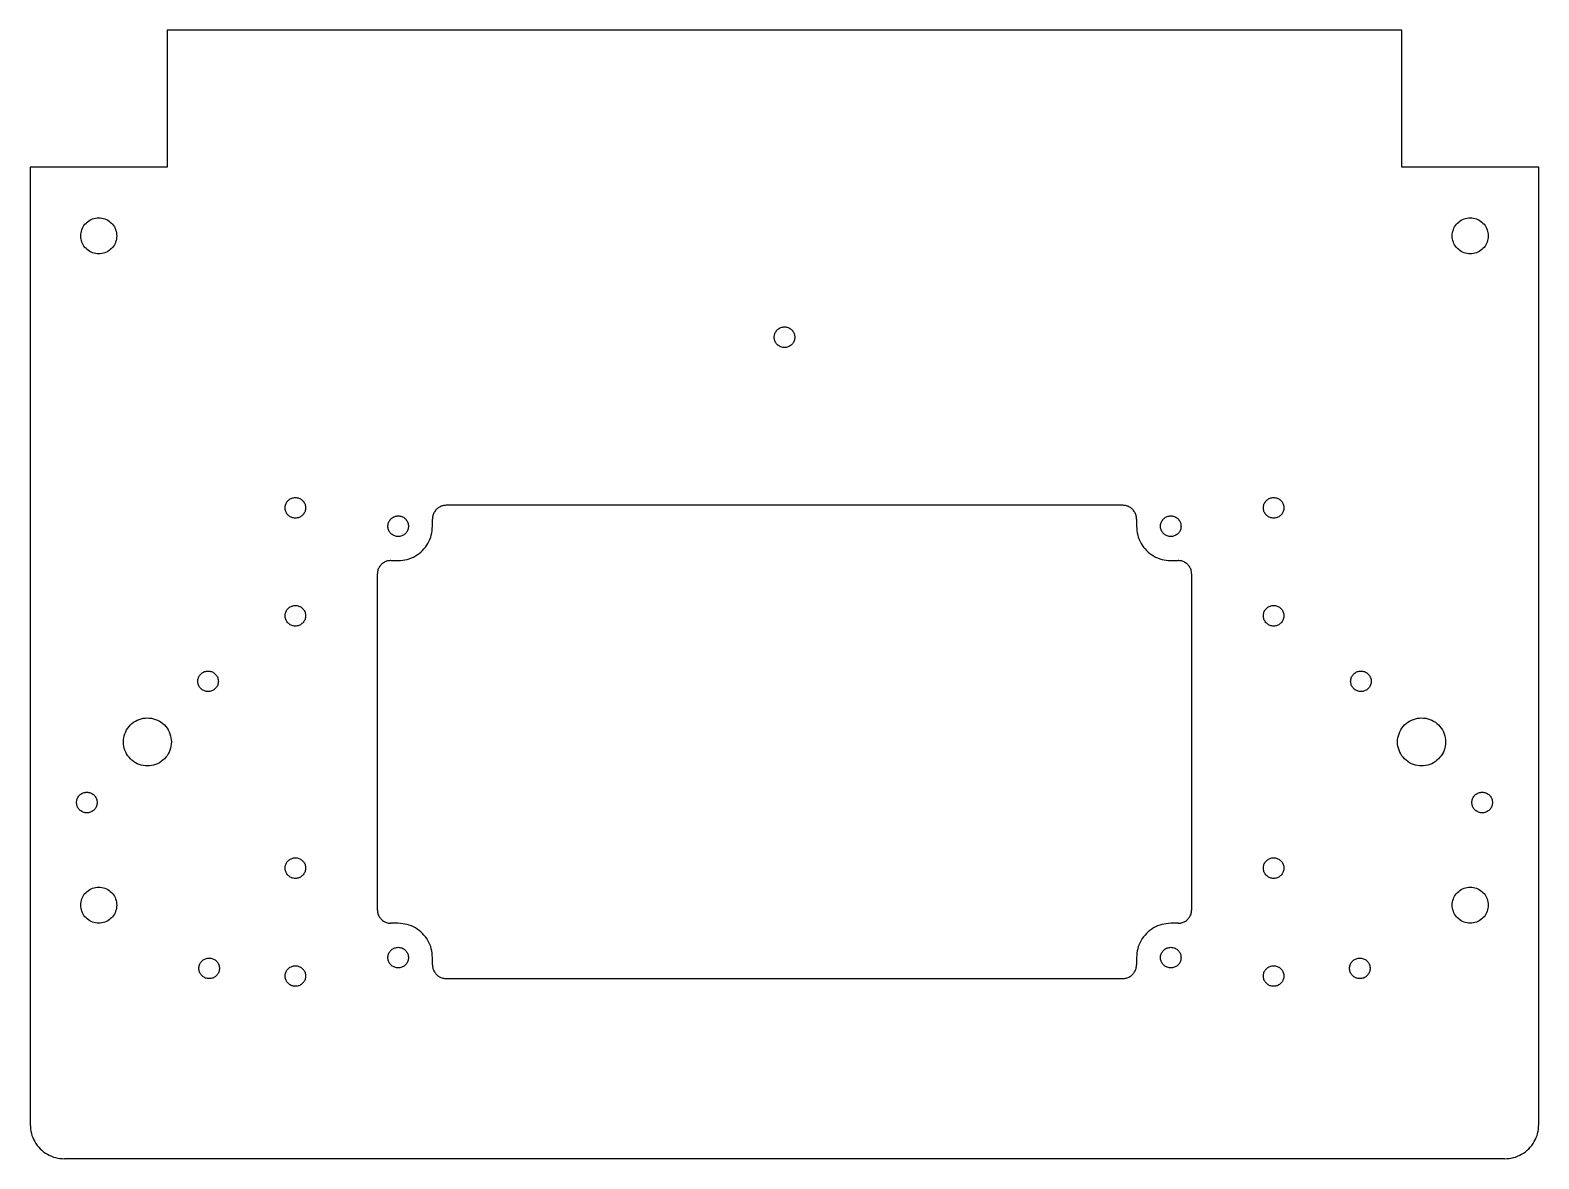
# Model space of a CAD drawing. Extents: x -110 to 110, y -61 to 104.
import ezdxf

# ---------------------------------------------------------------- set-up
doc = ezdxf.new("R2010")
doc.units = 0
doc.layers.get('0').update_dxf_attribs({"linetype": 'CONTINUOUS'})

msp = doc.modelspace()

# ---------------------------------------------------------------- linework, layer by layer
at = {"color": 7}
for p, q in [((90, 103.8), (-90, 103.8)), ((-90, 103.8), (-90, 83.8)), ((90, 83.8), (90, 103.8)), ((-90, 83.8), (-110, 83.8)), ((-110, 83.8), (-110, -55.8)), ((110, 83.8), (90, 83.8)), ((110, -55.8), (110, 83.8)), ((-97.375, 73.8), (-97.375, 73.8)), ((102.625, 73.8), (102.625, 73.8)), ((1.5, 59.02), (1.5, 59.02)), ((-69.83, 34.14), (-69.83, 34.14)), ((49.33, 34.51), (-49.33, 34.51)), ((72.83, 34.14), (72.83, 34.14)), ((-54.83, 31.455), (-54.83, 31.455)), ((-51.33, 31.455), (-51.33, 32.51)), ((51.33, 32.51), (51.33, 31.455)), ((57.83, 31.455), (57.83, 31.455)), ((-57.385, 26.455), (-56.33, 26.455)), ((56.33, 26.455), (57.385, 26.455)), ((-59.385, 24.455), (-59.385, -24.455)), ((59.385, -24.455), (59.385, 24.455)), ((-69.83, 18.4), (-69.83, 18.4)), ((72.83, 18.4), (72.83, 18.4)), ((-82.561165, 8.838835), (-82.561165, 8.838835)), ((85.561165, 8.838835), (85.561165, 8.838835)), ((-89.4, 0), (-89.4, 0)), ((96.4, 0), (96.4, 0)), ((-100.238835, -8.838835), (-100.238835, -8.838835)), ((103.238835, -8.838835), (103.238835, -8.838835)), ((-69.83, -18.4), (-69.83, -18.4)), ((72.83, -18.4), (72.83, -18.4)), ((-97.375, -23.8), (-97.375, -23.8)), ((102.625, -23.8), (102.625, -23.8)), ((-56.33, -26.455), (-57.385, -26.455)), ((57.385, -26.455), (56.33, -26.455)), ((-54.83, -31.455), (-54.83, -31.455)), ((-51.33, -32.51), (-51.33, -31.455)), ((51.33, -31.455), (51.33, -32.51)), ((57.83, -31.455), (57.83, -31.455)), ((-82.397006, -33.02), (-82.397006, -33.02)), ((-69.83, -34.14), (-69.83, -34.14)), ((-49.33, -34.51), (49.33, -34.51)), ((72.83, -34.14), (72.83, -34.14)), ((85.402994, -33.02), (85.402994, -33.02)), ((105, -60.8), (-105, -60.8))]:
    msp.add_line(p, q, dxfattribs=at)
for points, knots in [([(-97.375, 73.8), (-97.406364, 74.106901), (-97.468641, 74.71631), (-97.951816, 75.521655), (-98.659266, 76.120407), (-99.53531, 76.437965), (-100.464891, 76.437965), (-101.339708, 76.120407), (-102.052057, 75.521655), (-102.517029, 74.71631), (-102.679375, 73.8), (-102.517029, 72.883689), (-102.052057, 72.078345), (-101.339708, 71.479593), (-100.464891, 71.162035), (-99.53531, 71.162035), (-98.659266, 71.479593), (-97.951816, 72.078345), (-97.468641, 72.883689), (-97.406364, 73.493099), (-97.375, 73.8)], [0, 0, 0, 0, 0.916031, 1.818952, 2.734983, 3.651013, 4.553934, 5.469965, 6.385996, 7.288917, 8.204948, 9.120978, 10.023899, 10.93993, 11.855961, 12.758882, 13.674913, 14.590943, 15.493864, 16.409895, 16.409895, 16.409895, 16.409895]), ([(102.625, 73.8), (102.593637, 74.106901), (102.531359, 74.71631), (102.048184, 75.521655), (101.340734, 76.120407), (100.46469, 76.437965), (99.535109, 76.437965), (98.660292, 76.120407), (97.947943, 75.521655), (97.482971, 74.71631), (97.320626, 73.8), (97.482971, 72.883689), (97.947943, 72.078345), (98.660292, 71.479593), (99.535109, 71.162035), (100.46469, 71.162035), (101.340734, 71.479593), (102.048184, 72.078345), (102.531359, 72.883689), (102.593637, 73.493099), (102.625, 73.8)], [0, 0, 0, 0, 0.916031, 1.818952, 2.734983, 3.651013, 4.553934, 5.469965, 6.385996, 7.288917, 8.204948, 9.120978, 10.023899, 10.93993, 11.855961, 12.758882, 13.674913, 14.590943, 15.493864, 16.409895, 16.409895, 16.409895, 16.409895]), ([(1.5, 59.02), (1.482078, 59.195372), (1.446491, 59.543606), (1.170391, 60.003803), (0.766134, 60.345947), (0.265537, 60.527409), (-0.265652, 60.527409), (-0.765547, 60.345947), (-1.172604, 60.003803), (-1.438303, 59.543606), (-1.531071, 59.02), (-1.438303, 58.496394), (-1.172604, 58.036197), (-0.765547, 57.694053), (-0.265652, 57.512591), (0.265537, 57.512591), (0.766134, 57.694053), (1.170391, 58.036197), (1.446491, 58.496394), (1.482078, 58.844628), (1.5, 59.02)], [0, 0, 0, 0, 0.523446, 1.039401, 1.562847, 2.086294, 2.602248, 3.125695, 3.649141, 4.165096, 4.688542, 5.211988, 5.727943, 6.251389, 6.774835, 7.29079, 7.814237, 8.337683, 8.853638, 9.377084, 9.377084, 9.377084, 9.377084]), ([(-69.83, 34.14), (-69.847856, 34.315429), (-69.883312, 34.663774), (-70.15936, 35.124183), (-70.563666, 35.466502), (-71.064388, 35.648063), (-71.595727, 35.648063), (-72.09575, 35.466502), (-72.502845, 35.124183), (-72.76853, 34.663774), (-72.860957, 34.14), (-72.76853, 33.616226), (-72.502845, 33.155817), (-72.09575, 32.813498), (-71.595727, 32.631936), (-71.064388, 32.631936), (-70.563666, 32.813498), (-70.15936, 33.155817), (-69.883312, 33.616226), (-69.847856, 33.964571), (-69.83, 34.14)], [0, 0, 0, 0, 0.523591, 1.039684, 1.563274, 2.086865, 2.602958, 3.126549, 3.65014, 4.166233, 4.689823, 5.213414, 5.729507, 6.253098, 6.776689, 7.292782, 7.816372, 8.339963, 8.856056, 9.379647, 9.379647, 9.379647, 9.379647]), ([(72.83, 34.14), (72.812144, 34.315429), (72.776688, 34.663774), (72.50064, 35.124183), (72.096334, 35.466502), (71.595612, 35.648063), (71.064273, 35.648063), (70.56425, 35.466502), (70.157155, 35.124183), (69.89147, 34.663774), (69.799043, 34.14), (69.89147, 33.616226), (70.157155, 33.155817), (70.56425, 32.813498), (71.064273, 32.631936), (71.595612, 32.631936), (72.096334, 32.813498), (72.50064, 33.155817), (72.776688, 33.616226), (72.812144, 33.964571), (72.83, 34.14)], [0, 0, 0, 0, 0.523591, 1.039684, 1.563274, 2.086865, 2.602958, 3.126549, 3.65014, 4.166233, 4.689823, 5.213414, 5.729507, 6.253098, 6.776689, 7.292782, 7.816372, 8.339963, 8.856056, 9.379647, 9.379647, 9.379647, 9.379647]), ([(-49.33, 34.51), (-49.505027, 34.496668), (-49.853631, 34.470113), (-50.341313, 34.260263), (-50.760996, 33.940996), (-51.080263, 33.521313), (-51.290113, 33.033631), (-51.316668, 32.685027), (-51.33, 32.51)], [0, 0, 0, 0, 0.52355, 1.042767, 1.566317, 2.089866, 2.609084, 3.132633, 3.132633, 3.132633, 3.132633]), ([(51.33, 32.51), (51.316668, 32.685027), (51.290113, 33.033631), (51.080263, 33.521313), (50.760996, 33.940996), (50.341313, 34.260263), (49.853631, 34.470113), (49.505027, 34.496668), (49.33, 34.51)], [0, 0, 0, 0, 0.52355, 1.042767, 1.566317, 2.089866, 2.609084, 3.132633, 3.132633, 3.132633, 3.132633]), ([(-54.83, 31.455), (-54.847856, 31.630429), (-54.883312, 31.978774), (-55.15936, 32.439183), (-55.563666, 32.781502), (-56.064388, 32.963064), (-56.595727, 32.963064), (-57.09575, 32.781502), (-57.502845, 32.439183), (-57.76853, 31.978774), (-57.860957, 31.455), (-57.76853, 30.931226), (-57.502845, 30.470817), (-57.09575, 30.128498), (-56.595727, 29.946937), (-56.064388, 29.946937), (-55.563666, 30.128498), (-55.15936, 30.470817), (-54.883312, 30.931226), (-54.847856, 31.279571), (-54.83, 31.455)], [0, 0, 0, 0, 0.523591, 1.039684, 1.563274, 2.086865, 2.602958, 3.126549, 3.65014, 4.166233, 4.689823, 5.213414, 5.729507, 6.253098, 6.776689, 7.292782, 7.816372, 8.339963, 8.856056, 9.379647, 9.379647, 9.379647, 9.379647]), ([(-56.33, 26.455), (-55.892434, 26.488331), (-55.020922, 26.554718), (-53.801717, 27.079344), (-52.75251, 27.87751), (-51.954344, 28.926717), (-51.429718, 30.145922), (-51.363331, 31.017434), (-51.33, 31.455)], [0, 0, 0, 0, 1.308874, 2.606917, 3.915792, 5.224666, 6.522709, 7.831584, 7.831584, 7.831584, 7.831584]), ([(51.33, 31.455), (51.363331, 31.017434), (51.429718, 30.145922), (51.954344, 28.926717), (52.75251, 27.87751), (53.801717, 27.079344), (55.020922, 26.554718), (55.892434, 26.488331), (56.33, 26.455)], [0, 0, 0, 0, 1.308874, 2.606917, 3.915792, 5.224666, 6.522709, 7.831584, 7.831584, 7.831584, 7.831584]), ([(57.83, 31.455), (57.812144, 31.630429), (57.776688, 31.978774), (57.50064, 32.439183), (57.096334, 32.781502), (56.595612, 32.963064), (56.064273, 32.963064), (55.56425, 32.781502), (55.157155, 32.439183), (54.89147, 31.978774), (54.799043, 31.455), (54.89147, 30.931226), (55.157155, 30.470817), (55.56425, 30.128498), (56.064273, 29.946937), (56.595612, 29.946937), (57.096334, 30.128498), (57.50064, 30.470817), (57.776688, 30.931226), (57.812144, 31.279571), (57.83, 31.455)], [0, 0, 0, 0, 0.523591, 1.039684, 1.563274, 2.086865, 2.602958, 3.126549, 3.65014, 4.166233, 4.689823, 5.213414, 5.729507, 6.253098, 6.776689, 7.292782, 7.816372, 8.339963, 8.856056, 9.379647, 9.379647, 9.379647, 9.379647]), ([(-57.385, 26.455), (-57.560026, 26.441667), (-57.908631, 26.415113), (-58.396313, 26.205262), (-58.815996, 25.885996), (-59.135262, 25.466313), (-59.345113, 24.978631), (-59.371667, 24.630026), (-59.385, 24.455)], [0, 0, 0, 0, 0.52355, 1.042767, 1.566317, 2.089866, 2.609084, 3.132633, 3.132633, 3.132633, 3.132633]), ([(59.385, 24.455), (59.371667, 24.630026), (59.345113, 24.978631), (59.135262, 25.466313), (58.815996, 25.885996), (58.396313, 26.205262), (57.908631, 26.415113), (57.560026, 26.441667), (57.385, 26.455)], [0, 0, 0, 0, 0.52355, 1.042767, 1.566317, 2.089866, 2.609084, 3.132633, 3.132633, 3.132633, 3.132633]), ([(-69.83, 18.4), (-69.847856, 18.575429), (-69.883312, 18.923774), (-70.15936, 19.384183), (-70.563666, 19.726502), (-71.064388, 19.908064), (-71.595727, 19.908064), (-72.09575, 19.726502), (-72.502845, 19.384183), (-72.76853, 18.923774), (-72.860957, 18.4), (-72.76853, 17.876226), (-72.502845, 17.415817), (-72.09575, 17.073498), (-71.595727, 16.891937), (-71.064388, 16.891937), (-70.563666, 17.073498), (-70.15936, 17.415817), (-69.883312, 17.876226), (-69.847856, 18.224571), (-69.83, 18.4)], [0, 0, 0, 0, 0.523591, 1.039684, 1.563274, 2.086865, 2.602958, 3.126549, 3.65014, 4.166233, 4.689823, 5.213414, 5.729507, 6.253098, 6.776689, 7.292782, 7.816372, 8.339963, 8.856056, 9.379647, 9.379647, 9.379647, 9.379647]), ([(72.83, 18.4), (72.812144, 18.575429), (72.776688, 18.923774), (72.50064, 19.384183), (72.096334, 19.726502), (71.595612, 19.908064), (71.064273, 19.908064), (70.56425, 19.726502), (70.157155, 19.384183), (69.89147, 18.923774), (69.799043, 18.4), (69.89147, 17.876226), (70.157155, 17.415817), (70.56425, 17.073498), (71.064273, 16.891937), (71.595612, 16.891937), (72.096334, 17.073498), (72.50064, 17.415817), (72.776688, 17.876226), (72.812144, 18.224571), (72.83, 18.4)], [0, 0, 0, 0, 0.523591, 1.039684, 1.563274, 2.086865, 2.602958, 3.126549, 3.65014, 4.166233, 4.689823, 5.213414, 5.729507, 6.253098, 6.776689, 7.292782, 7.816372, 8.339963, 8.856056, 9.379647, 9.379647, 9.379647, 9.379647]), ([(-82.561165, 8.838835), (-82.579021, 9.014263), (-82.614477, 9.362609), (-82.890526, 9.823017), (-83.294831, 10.165337), (-83.795553, 10.346898), (-84.326892, 10.346898), (-84.826916, 10.165337), (-85.23401, 9.823017), (-85.499695, 9.362609), (-85.592122, 8.838835), (-85.499695, 8.315061), (-85.23401, 7.854652), (-84.826916, 7.512333), (-84.326892, 7.330771), (-83.795553, 7.330771), (-83.294831, 7.512333), (-82.890526, 7.854652), (-82.614477, 8.315061), (-82.579021, 8.663406), (-82.561165, 8.838835)], [0, 0, 0, 0, 0.523591, 1.039684, 1.563274, 2.086865, 2.602958, 3.126549, 3.65014, 4.166233, 4.689823, 5.213414, 5.729507, 6.253098, 6.776689, 7.292782, 7.816372, 8.339963, 8.856056, 9.379647, 9.379647, 9.379647, 9.379647]), ([(85.561165, 8.838835), (85.543309, 9.014263), (85.507853, 9.362609), (85.231805, 9.823017), (84.8275, 10.165337), (84.326778, 10.346898), (83.795438, 10.346898), (83.295415, 10.165337), (82.888321, 9.823017), (82.622635, 9.362609), (82.530209, 8.838835), (82.622635, 8.315061), (82.888321, 7.854652), (83.295415, 7.512333), (83.795438, 7.330771), (84.326778, 7.330771), (84.8275, 7.512333), (85.231805, 7.854652), (85.507853, 8.315061), (85.543309, 8.663406), (85.561165, 8.838835)], [0, 0, 0, 0, 0.523591, 1.039684, 1.563274, 2.086865, 2.602958, 3.126549, 3.65014, 4.166233, 4.689823, 5.213414, 5.729507, 6.253098, 6.776689, 7.292782, 7.816372, 8.339963, 8.856056, 9.379647, 9.379647, 9.379647, 9.379647]), ([(-89.4, 0), (-89.441717, 0.409288), (-89.524554, 1.222004), (-90.168708, 2.29612), (-91.112048, 3.094724), (-92.280298, 3.518287), (-93.519969, 3.518287), (-94.686587, 3.094724), (-95.636444, 2.29612), (-96.256386, 1.222004), (-96.472324, 0), (-96.256386, -1.222004), (-95.636444, -2.29612), (-94.686587, -3.094724), (-93.519969, -3.518287), (-92.280298, -3.518287), (-91.112048, -3.094724), (-90.168708, -2.29612), (-89.524554, -1.222004), (-89.441717, -0.409288), (-89.4, 0)], [0, 0, 0, 0, 1.221595, 2.425701, 3.647296, 4.868891, 6.072997, 7.294592, 8.516187, 9.720293, 10.941888, 12.163483, 13.367589, 14.589184, 15.810779, 17.014885, 18.23648, 19.458075, 20.662181, 21.883776, 21.883776, 21.883776, 21.883776]), ([(96.4, 0), (96.358283, 0.409288), (96.275446, 1.222004), (95.631292, 2.29612), (94.687952, 3.094724), (93.519702, 3.518287), (92.280031, 3.518287), (91.113413, 3.094724), (90.163557, 2.29612), (89.543614, 1.222004), (89.327676, 0), (89.543614, -1.222004), (90.163557, -2.29612), (91.113413, -3.094724), (92.280031, -3.518287), (93.519702, -3.518287), (94.687952, -3.094724), (95.631292, -2.29612), (96.275446, -1.222004), (96.358283, -0.409288), (96.4, 0)], [0, 0, 0, 0, 1.221595, 2.425701, 3.647296, 4.868891, 6.072997, 7.294592, 8.516187, 9.720293, 10.941888, 12.163483, 13.367589, 14.589184, 15.810779, 17.014885, 18.23648, 19.458075, 20.662181, 21.883776, 21.883776, 21.883776, 21.883776]), ([(-100.238835, -8.838835), (-100.256691, -8.663406), (-100.292147, -8.315061), (-100.568195, -7.854652), (-100.9725, -7.512333), (-101.473222, -7.330771), (-102.004562, -7.330771), (-102.504585, -7.512333), (-102.91168, -7.854652), (-103.177365, -8.315061), (-103.269791, -8.838835), (-103.177365, -9.362609), (-102.91168, -9.823017), (-102.504585, -10.165337), (-102.004562, -10.346898), (-101.473222, -10.346898), (-100.9725, -10.165337), (-100.568195, -9.823017), (-100.292147, -9.362609), (-100.256691, -9.014263), (-100.238835, -8.838835)], [0, 0, 0, 0, 0.523591, 1.039684, 1.563274, 2.086865, 2.602958, 3.126549, 3.65014, 4.166233, 4.689823, 5.213414, 5.729507, 6.253098, 6.776689, 7.292782, 7.816372, 8.339963, 8.856056, 9.379647, 9.379647, 9.379647, 9.379647]), ([(103.238835, -8.838835), (103.220979, -8.663406), (103.185523, -8.315061), (102.909475, -7.854652), (102.505169, -7.512333), (102.004447, -7.330771), (101.473108, -7.330771), (100.973085, -7.512333), (100.56599, -7.854652), (100.300305, -8.315061), (100.207878, -8.838835), (100.300305, -9.362609), (100.56599, -9.823017), (100.973085, -10.165337), (101.473108, -10.346898), (102.004447, -10.346898), (102.505169, -10.165337), (102.909475, -9.823017), (103.185523, -9.362609), (103.220979, -9.014263), (103.238835, -8.838835)], [0, 0, 0, 0, 0.523591, 1.039684, 1.563274, 2.086865, 2.602958, 3.126549, 3.65014, 4.166233, 4.689823, 5.213414, 5.729507, 6.253098, 6.776689, 7.292782, 7.816372, 8.339963, 8.856056, 9.379647, 9.379647, 9.379647, 9.379647]), ([(-69.83, -18.4), (-69.847856, -18.224571), (-69.883312, -17.876226), (-70.15936, -17.415817), (-70.563666, -17.073498), (-71.064388, -16.891936), (-71.595727, -16.891936), (-72.09575, -17.073498), (-72.502845, -17.415817), (-72.76853, -17.876226), (-72.860957, -18.4), (-72.76853, -18.923774), (-72.502845, -19.384183), (-72.09575, -19.726502), (-71.595727, -19.908063), (-71.064388, -19.908063), (-70.563666, -19.726502), (-70.15936, -19.384183), (-69.883312, -18.923774), (-69.847856, -18.575429), (-69.83, -18.4)], [0, 0, 0, 0, 0.523591, 1.039684, 1.563274, 2.086865, 2.602958, 3.126549, 3.65014, 4.166233, 4.689823, 5.213414, 5.729507, 6.253098, 6.776689, 7.292782, 7.816372, 8.339963, 8.856056, 9.379647, 9.379647, 9.379647, 9.379647]), ([(72.83, -18.4), (72.812144, -18.224571), (72.776688, -17.876226), (72.50064, -17.415817), (72.096334, -17.073498), (71.595612, -16.891936), (71.064273, -16.891936), (70.56425, -17.073498), (70.157155, -17.415817), (69.89147, -17.876226), (69.799043, -18.4), (69.89147, -18.923774), (70.157155, -19.384183), (70.56425, -19.726502), (71.064273, -19.908063), (71.595612, -19.908063), (72.096334, -19.726502), (72.50064, -19.384183), (72.776688, -18.923774), (72.812144, -18.575429), (72.83, -18.4)], [0, 0, 0, 0, 0.523591, 1.039684, 1.563274, 2.086865, 2.602958, 3.126549, 3.65014, 4.166233, 4.689823, 5.213414, 5.729507, 6.253098, 6.776689, 7.292782, 7.816372, 8.339963, 8.856056, 9.379647, 9.379647, 9.379647, 9.379647]), ([(-97.375, -23.8), (-97.406364, -23.493099), (-97.468641, -22.883689), (-97.951816, -22.078345), (-98.659266, -21.479593), (-99.53531, -21.162035), (-100.464891, -21.162035), (-101.339708, -21.479593), (-102.052057, -22.078345), (-102.517029, -22.883689), (-102.679375, -23.8), (-102.517029, -24.71631), (-102.052057, -25.521655), (-101.339708, -26.120407), (-100.464891, -26.437965), (-99.53531, -26.437965), (-98.659266, -26.120407), (-97.951816, -25.521655), (-97.468641, -24.71631), (-97.406364, -24.106901), (-97.375, -23.8)], [0, 0, 0, 0, 0.916031, 1.818952, 2.734983, 3.651013, 4.553934, 5.469965, 6.385996, 7.288917, 8.204948, 9.120978, 10.023899, 10.93993, 11.855961, 12.758882, 13.674913, 14.590943, 15.493864, 16.409895, 16.409895, 16.409895, 16.409895]), ([(102.625, -23.8), (102.593637, -23.493099), (102.531359, -22.883689), (102.048184, -22.078345), (101.340734, -21.479593), (100.46469, -21.162035), (99.535109, -21.162035), (98.660292, -21.479593), (97.947943, -22.078345), (97.482971, -22.883689), (97.320626, -23.8), (97.482971, -24.71631), (97.947943, -25.521655), (98.660292, -26.120407), (99.535109, -26.437965), (100.46469, -26.437965), (101.340734, -26.120407), (102.048184, -25.521655), (102.531359, -24.71631), (102.593637, -24.106901), (102.625, -23.8)], [0, 0, 0, 0, 0.916031, 1.818952, 2.734983, 3.651013, 4.553934, 5.469965, 6.385996, 7.288917, 8.204948, 9.120978, 10.023899, 10.93993, 11.855961, 12.758882, 13.674913, 14.590943, 15.493864, 16.409895, 16.409895, 16.409895, 16.409895]), ([(-59.385, -24.455), (-59.371667, -24.630027), (-59.345113, -24.978631), (-59.135262, -25.466313), (-58.815996, -25.885996), (-58.396313, -26.205263), (-57.908631, -26.415113), (-57.560026, -26.441668), (-57.385, -26.455)], [0, 0, 0, 0, 0.52355, 1.042767, 1.566317, 2.089866, 2.609084, 3.132633, 3.132633, 3.132633, 3.132633]), ([(57.385, -26.455), (57.560026, -26.441668), (57.908631, -26.415113), (58.396313, -26.205263), (58.815996, -25.885996), (59.135262, -25.466313), (59.345113, -24.978631), (59.371667, -24.630027), (59.385, -24.455)], [0, 0, 0, 0, 0.52355, 1.042767, 1.566317, 2.089866, 2.609084, 3.132633, 3.132633, 3.132633, 3.132633]), ([(-51.33, -31.455), (-51.363331, -31.017434), (-51.429718, -30.145922), (-51.954344, -28.926717), (-52.75251, -27.87751), (-53.801717, -27.079344), (-55.020922, -26.554718), (-55.892434, -26.488331), (-56.33, -26.455)], [0, 0, 0, 0, 1.308874, 2.606917, 3.915792, 5.224666, 6.522709, 7.831583, 7.831583, 7.831583, 7.831583]), ([(56.33, -26.455), (55.892434, -26.488331), (55.020922, -26.554718), (53.801717, -27.079344), (52.75251, -27.87751), (51.954344, -28.926717), (51.429718, -30.145922), (51.363331, -31.017434), (51.33, -31.455)], [0, 0, 0, 0, 1.308874, 2.606917, 3.915792, 5.224666, 6.522709, 7.831583, 7.831583, 7.831583, 7.831583]), ([(-54.83, -31.455), (-54.847856, -31.279571), (-54.883312, -30.931226), (-55.15936, -30.470817), (-55.563666, -30.128498), (-56.064388, -29.946936), (-56.595727, -29.946936), (-57.09575, -30.128498), (-57.502845, -30.470817), (-57.76853, -30.931226), (-57.860957, -31.455), (-57.76853, -31.978774), (-57.502845, -32.439183), (-57.09575, -32.781502), (-56.595727, -32.963063), (-56.064388, -32.963063), (-55.563666, -32.781502), (-55.15936, -32.439183), (-54.883312, -31.978774), (-54.847856, -31.630429), (-54.83, -31.455)], [0, 0, 0, 0, 0.523591, 1.039684, 1.563274, 2.086865, 2.602958, 3.126549, 3.65014, 4.166233, 4.689823, 5.213414, 5.729507, 6.253098, 6.776689, 7.292782, 7.816372, 8.339963, 8.856056, 9.379647, 9.379647, 9.379647, 9.379647]), ([(57.83, -31.455), (57.812144, -31.279571), (57.776688, -30.931226), (57.50064, -30.470817), (57.096334, -30.128498), (56.595612, -29.946936), (56.064273, -29.946936), (55.56425, -30.128498), (55.157155, -30.470817), (54.89147, -30.931226), (54.799043, -31.455), (54.89147, -31.978774), (55.157155, -32.439183), (55.56425, -32.781502), (56.064273, -32.963063), (56.595612, -32.963063), (57.096334, -32.781502), (57.50064, -32.439183), (57.776688, -31.978774), (57.812144, -31.630429), (57.83, -31.455)], [0, 0, 0, 0, 0.523591, 1.039684, 1.563274, 2.086865, 2.602958, 3.126549, 3.65014, 4.166233, 4.689823, 5.213414, 5.729507, 6.253098, 6.776689, 7.292782, 7.816372, 8.339963, 8.856056, 9.379647, 9.379647, 9.379647, 9.379647]), ([(-82.397006, -33.02), (-82.414862, -32.844571), (-82.450318, -32.496226), (-82.726366, -32.035817), (-83.130671, -31.693498), (-83.631393, -31.511936), (-84.162732, -31.511936), (-84.662756, -31.693498), (-85.06985, -32.035817), (-85.335535, -32.496226), (-85.427962, -33.02), (-85.335535, -33.543774), (-85.06985, -34.004182), (-84.662756, -34.346502), (-84.162732, -34.528063), (-83.631393, -34.528063), (-83.130671, -34.346502), (-82.726366, -34.004182), (-82.450318, -33.543774), (-82.414862, -33.195428), (-82.397006, -33.02)], [0, 0, 0, 0, 0.523591, 1.039684, 1.563274, 2.086865, 2.602958, 3.126549, 3.65014, 4.166233, 4.689823, 5.213414, 5.729507, 6.253098, 6.776689, 7.292782, 7.816372, 8.339963, 8.856056, 9.379647, 9.379647, 9.379647, 9.379647]), ([(-69.83, -34.14), (-69.847856, -33.964572), (-69.883312, -33.616226), (-70.15936, -33.155817), (-70.563666, -32.813498), (-71.064388, -32.631937), (-71.595727, -32.631937), (-72.09575, -32.813498), (-72.502845, -33.155817), (-72.76853, -33.616226), (-72.860957, -34.14), (-72.76853, -34.663774), (-72.502845, -35.124183), (-72.09575, -35.466502), (-71.595727, -35.648064), (-71.064388, -35.648064), (-70.563666, -35.466502), (-70.15936, -35.124183), (-69.883312, -34.663774), (-69.847856, -34.315429), (-69.83, -34.14)], [0, 0, 0, 0, 0.523591, 1.039684, 1.563274, 2.086865, 2.602958, 3.126549, 3.65014, 4.166233, 4.689823, 5.213414, 5.729507, 6.253098, 6.776689, 7.292782, 7.816372, 8.339963, 8.856056, 9.379647, 9.379647, 9.379647, 9.379647]), ([(-51.33, -32.51), (-51.316668, -32.685026), (-51.290113, -33.033631), (-51.080263, -33.521313), (-50.760996, -33.940996), (-50.341313, -34.260262), (-49.853631, -34.470113), (-49.505027, -34.496667), (-49.33, -34.51)], [0, 0, 0, 0, 0.52355, 1.042767, 1.566317, 2.089866, 2.609084, 3.132633, 3.132633, 3.132633, 3.132633]), ([(49.33, -34.51), (49.505027, -34.496667), (49.853631, -34.470113), (50.341313, -34.260262), (50.760996, -33.940996), (51.080263, -33.521313), (51.290113, -33.033631), (51.316668, -32.685026), (51.33, -32.51)], [0, 0, 0, 0, 0.52355, 1.042767, 1.566317, 2.089866, 2.609084, 3.132633, 3.132633, 3.132633, 3.132633]), ([(72.83, -34.14), (72.812144, -33.964572), (72.776688, -33.616226), (72.50064, -33.155817), (72.096334, -32.813498), (71.595612, -32.631937), (71.064273, -32.631937), (70.56425, -32.813498), (70.157155, -33.155817), (69.89147, -33.616226), (69.799043, -34.14), (69.89147, -34.663774), (70.157155, -35.124183), (70.56425, -35.466502), (71.064273, -35.648064), (71.595612, -35.648064), (72.096334, -35.466502), (72.50064, -35.124183), (72.776688, -34.663774), (72.812144, -34.315429), (72.83, -34.14)], [0, 0, 0, 0, 0.523591, 1.039684, 1.563274, 2.086865, 2.602958, 3.126549, 3.65014, 4.166233, 4.689823, 5.213414, 5.729507, 6.253098, 6.776689, 7.292782, 7.816372, 8.339963, 8.856056, 9.379647, 9.379647, 9.379647, 9.379647]), ([(85.402994, -33.02), (85.385138, -32.844571), (85.349682, -32.496226), (85.073634, -32.035817), (84.669329, -31.693498), (84.168607, -31.511936), (83.637268, -31.511936), (83.137244, -31.693498), (82.73015, -32.035817), (82.464464, -32.496226), (82.372038, -33.02), (82.464464, -33.543774), (82.73015, -34.004182), (83.137244, -34.346502), (83.637268, -34.528063), (84.168607, -34.528063), (84.669329, -34.346502), (85.073634, -34.004182), (85.349682, -33.543774), (85.385138, -33.195428), (85.402994, -33.02)], [0, 0, 0, 0, 0.523591, 1.039684, 1.563274, 2.086865, 2.602958, 3.126549, 3.65014, 4.166233, 4.689823, 5.213414, 5.729507, 6.253098, 6.776689, 7.292782, 7.816372, 8.339963, 8.856056, 9.379647, 9.379647, 9.379647, 9.379647]), ([(-110, -55.8), (-109.966669, -56.237566), (-109.900282, -57.109078), (-109.375656, -58.328283), (-108.57749, -59.37749), (-107.528283, -60.175656), (-106.309078, -60.700282), (-105.437566, -60.766669), (-105, -60.8)], [0, 0, 0, 0, 1.308874, 2.606918, 3.915792, 5.224666, 6.52271, 7.831584, 7.831584, 7.831584, 7.831584]), ([(105, -60.8), (105.437566, -60.766669), (106.309078, -60.700282), (107.528283, -60.175656), (108.57749, -59.37749), (109.375656, -58.328283), (109.900282, -57.109078), (109.966669, -56.237566), (110, -55.8)], [0, 0, 0, 0, 1.308874, 2.606918, 3.915792, 5.224666, 6.52271, 7.831584, 7.831584, 7.831584, 7.831584])]:
    msp.add_open_spline(points, degree=3, knots=knots, dxfattribs=at)

doc.saveas('drawing.dxf')
